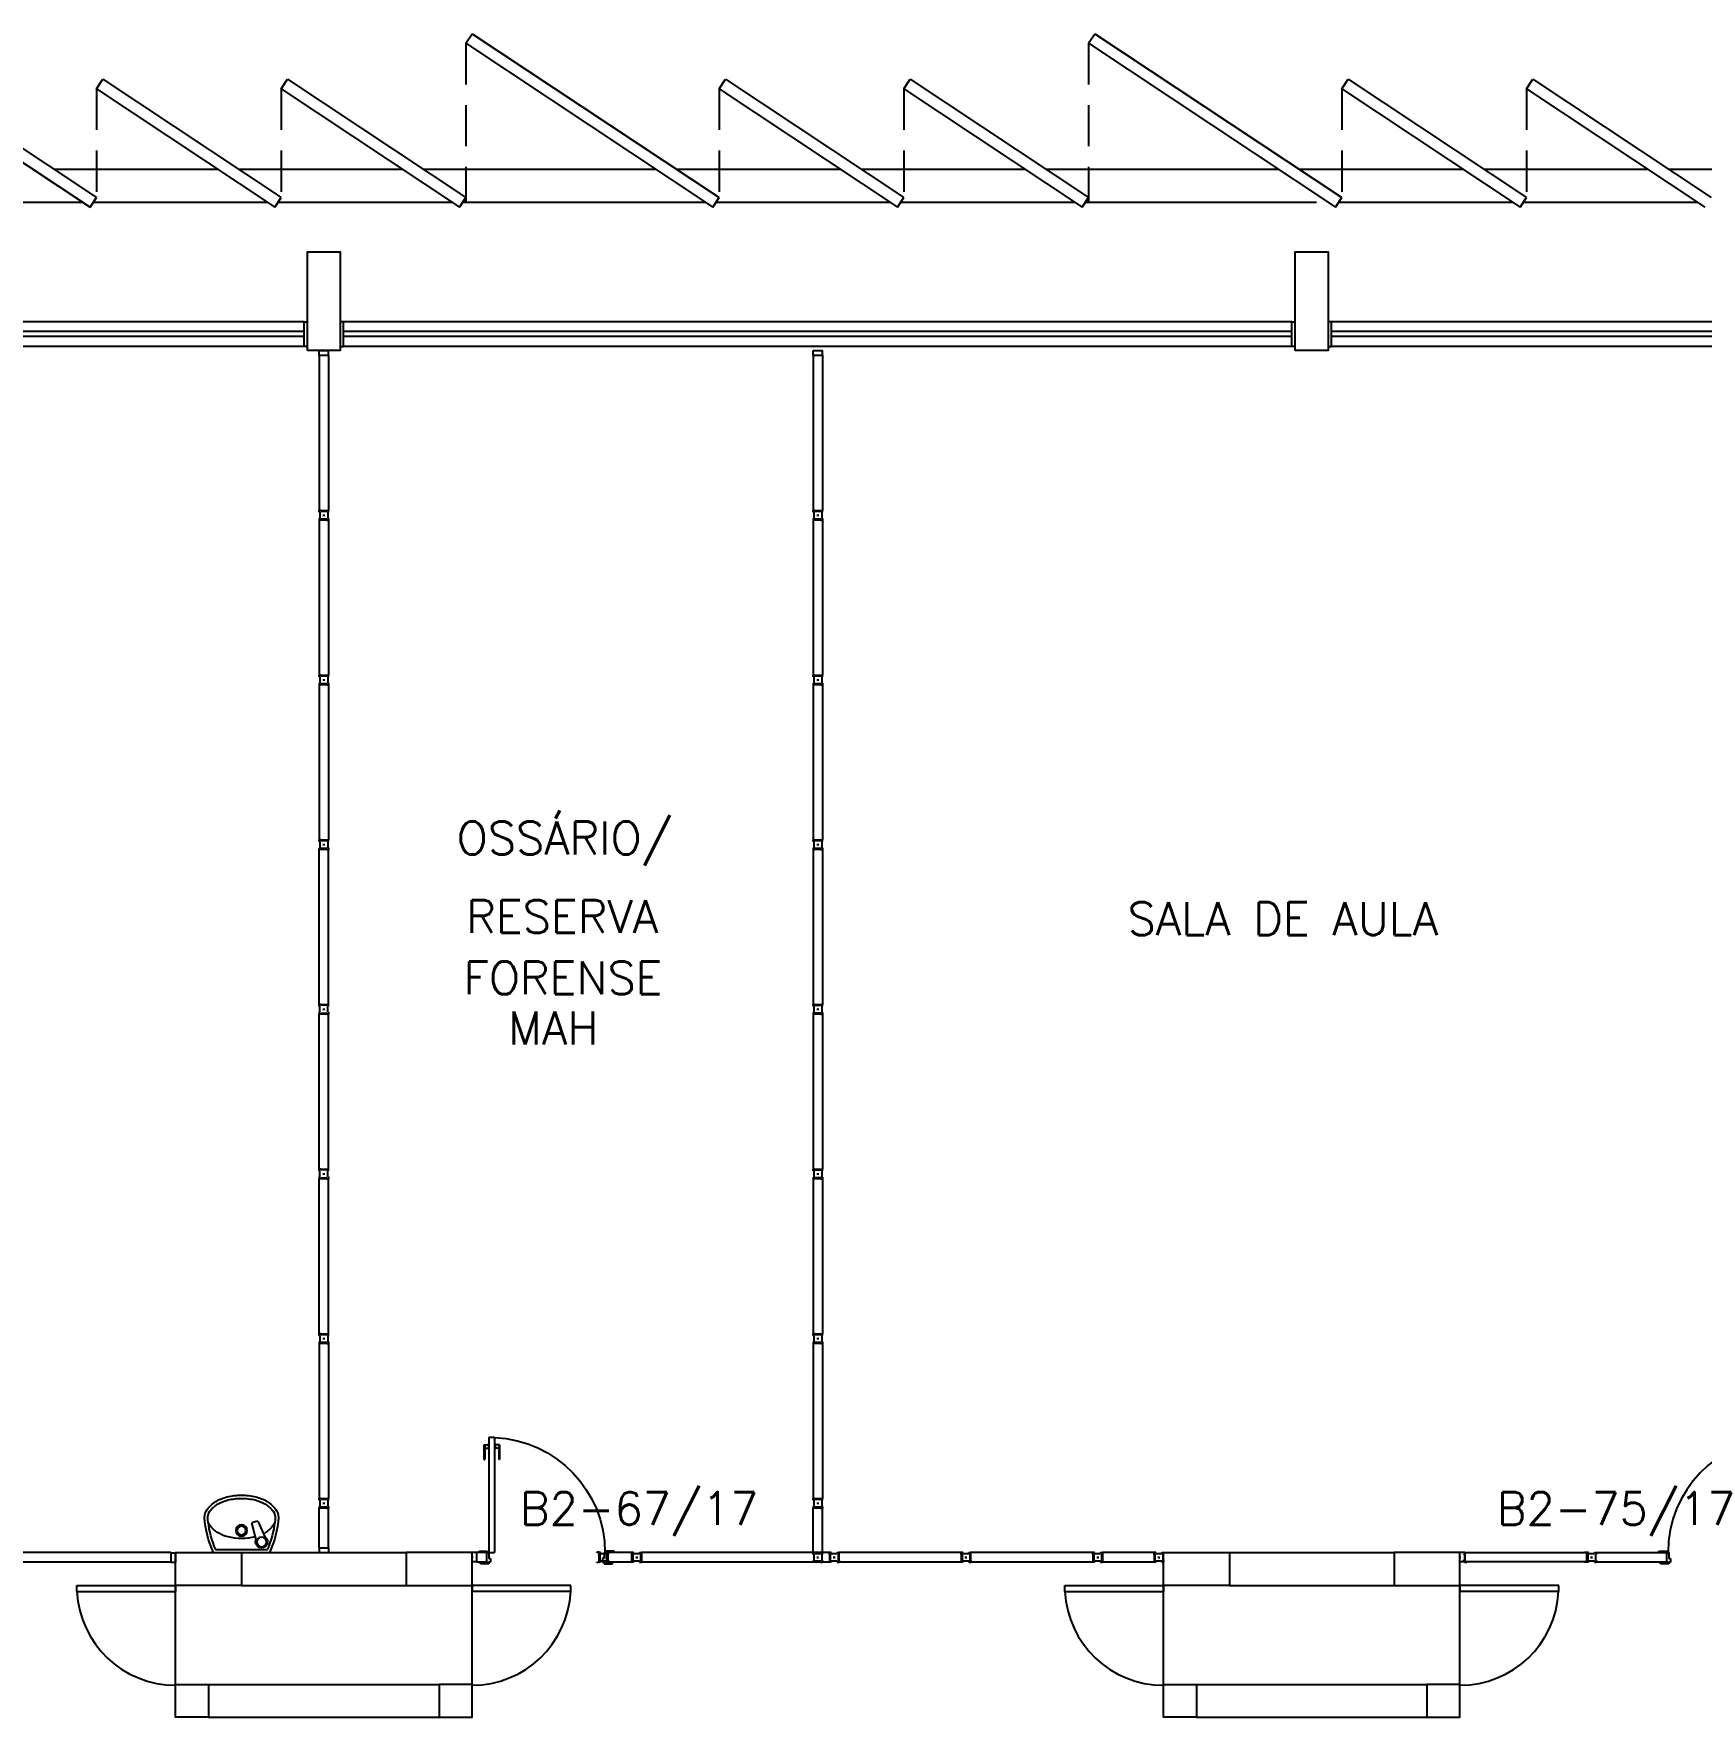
# Model space of a CAD drawing. Header units: millimetres. Extents: x 2090 to 2270, y 1357 to 1514.
# Drawn here: x 2156.78 to 2166.9, y 1431.9 to 1442.12 of the extents above; entities that cross this region are included whole.
import ezdxf

# ---------------------------------------------------------------- set-up
doc = ezdxf.new("R2010")
doc.units = ezdxf.units.MM
doc.linetypes.add('HIDDEN', pattern=[0.375, 0.25, -0.125])
for name, color, linetype in [('ALV', 2, 'Continuous'), ('DIV', 2, 'Continuous'), ('DIV2', 2, 'Continuous'), ('ENDEREÇO', 2, 'Continuous'), ('ESTR', 3, 'Continuous'), ('JANELA', 1, 'Continuous'), ('MACANETA', 2, 'Continuous'), ('PEÇAS', 1, 'Continuous'), ('PISO', 1, 'Continuous'), ('PORTA', 2, 'Continuous'), ('PROJ', 1, 'HIDDEN'), ('TEXTO', 2, 'Continuous')]:
    doc.layers.add(name, color=color, linetype=linetype)
doc.styles.add('UNB1-100', font='simplex.shx', dxfattribs={"height": 0.2})

# ---------------------------------------------------------------- blocks, each defined once
blk = doc.blocks.new('DIV10')
for p, q in [((-0.0051, 0), (0.0051, 0)), ((0, -0.0051), (0, 0.0051)), ((0.0285, 0.0285), (0.9715, 0.0285)), ((0.0285, -0.0285), (0.0285, 0.0285)), ((0.9715, -0.0285), (0.9715, 0.0285)), ((0.9949, 0), (1.0051, 0)), ((1, -0.0051), (1, 0.0051)), ((0.0285, -0.0285), (0.9715, -0.0285))]:
    blk.add_line(p, q)
blk = doc.blocks.new('IMTT')
for p, q in [((-0.005, 0), (0.005, 0)), ((0.029, 0.029), (0, 0.029)), ((0, -0.028), (0, 0.029)), ((0.029, -0.028), (0, -0.028))]:
    blk.add_line(p, q)
blk = doc.blocks.new('DIV12')
for p, q in [((-0.0051, 0), (0.0051, 0)), ((0, -0.0051), (0, 0.0051)), ((0.0285, 0.0285), (1.1715, 0.0285)), ((0.0285, -0.0285), (0.0285, 0.0285)), ((1.1715, -0.0285), (1.1715, 0.0285)), ((1.1949, 0), (1.2051, 0)), ((1.2, -0.0051), (1.2, 0.0051)), ((0.0285, -0.0285), (1.1715, -0.0285))]:
    blk.add_line(p, q)
blk = doc.blocks.new('MTT')
for p, q in [((-0.029, 0.018), (-0.029, 0.029)), ((-0.019, 0.029), (-0.029, 0.029)), ((-0.024, 0.018), (-0.029, 0.018)), ((-0.024, 0.018), (-0.024, -0.019)), ((-0.019, 0.024), (-0.019, 0.029)), ((-0.019, 0.024), (0.018, 0.024)), ((-0.005, 0), (0.005, 0)), ((0, -0.005), (0, 0.005)), ((0.018, 0.024), (0.018, 0.029)), ((0.018, 0.029), (0.029, 0.029)), ((0.024, 0.018), (0.029, 0.018)), ((0.024, 0.018), (0.024, -0.019)), ((0.029, 0.018), (0.029, 0.029)), ((-0.029, -0.019), (-0.024, -0.019)), ((-0.029, -0.019), (-0.029, -0.029)), ((-0.019, -0.029), (-0.029, -0.029)), ((0.018, -0.024), (-0.019, -0.024)), ((-0.019, -0.024), (-0.019, -0.029)), ((0.018, -0.024), (0.018, -0.029)), ((0.018, -0.029), (0.029, -0.029)), ((0.029, -0.019), (0.024, -0.019)), ((0.029, -0.019), (0.029, -0.029))]:
    blk.add_line(p, q)
blk = doc.blocks.new('DIV8')
for p, q in [((0.005, 0), (-0.005, 0)), ((0, 0.005), (0, -0.005)), ((0.024, 0.019), (0.028, 0.019)), ((0.024, 0.017), (0.024, 0.019)), ((0.024, 0.017), (0.028, 0.017)), ((0.028, 0.03), (0.043, 0.03)), ((0.028, 0.03), (0.028, 0.019)), ((0.028, 0.017), (0.028, -0.016)), ((0.769, 0.028), (0.03, 0.028)), ((0.03, 0.028), (0.03, -0.028)), ((0.043, 0.028), (0.043, 0.03)), ((0.757, 0.028), (0.757, 0.03)), ((0.771, 0.03), (0.757, 0.03)), ((0.769, 0.028), (0.769, -0.028)), ((0.771, 0.03), (0.771, 0.019)), ((0.776, 0.019), (0.771, 0.019)), ((0.771, 0.017), (0.771, -0.016)), ((0.776, 0.017), (0.771, 0.017)), ((0.776, 0.017), (0.776, 0.019)), ((0.805, 0), (0.795, 0)), ((0.8, 0.005), (0.8, -0.005)), ((0.024, -0.016), (0.028, -0.016)), ((0.024, -0.019), (0.024, -0.016)), ((0.024, -0.019), (0.028, -0.019)), ((0.028, -0.019), (0.028, -0.03)), ((0.028, -0.03), (0.043, -0.03)), ((0.769, -0.028), (0.03, -0.028)), ((0.043, -0.03), (0.043, -0.028)), ((0.757, -0.03), (0.757, -0.028)), ((0.771, -0.03), (0.757, -0.03)), ((0.776, -0.016), (0.771, -0.016)), ((0.776, -0.019), (0.771, -0.019)), ((0.771, -0.019), (0.771, -0.03)), ((0.776, -0.019), (0.776, -0.016))]:
    blk.add_line(p, q)
blk = doc.blocks.new('DOOR70')
at = {"layer": 'MACANETA', "color": 1}
for p, q in [((-0.015, -0.565), (-0.01, -0.565)), ((-0.015, -0.655), (-0.015, -0.565)), ((-0.01, -0.655), (-0.01, -0.565)), ((0.08, -0.565), (0.075, -0.565)), ((0.075, -0.655), (0.075, -0.565)), ((0.08, -0.655), (0.08, -0.565)), ((-0.015, -0.655), (0.012, -0.655)), ((-0.01, -0.635), (0.012, -0.635)), ((0.012, -0.663), (0.012, -0.628)), ((0.012, -0.628), (0.015, -0.628)), ((0.012, -0.663), (0.015, -0.663)), ((0.053, -0.628), (0.05, -0.628)), ((0.053, -0.663), (0.05, -0.663)), ((0.053, -0.663), (0.053, -0.628)), ((0.075, -0.635), (0.053, -0.635)), ((0.08, -0.655), (0.053, -0.655))]:
    blk.add_line(p, q, dxfattribs=at)
at = {"layer": 'PORTA'}
for p, q in [((0.015, -0.7), (0.015, 0)), ((0.015, 0), (0.05, 0)), ((0.05, -0.7), (0.05, 0)), ((0.05, -0.7), (0.015, -0.7))]:
    blk.add_line(p, q, dxfattribs=at)
at = {"layer": 'PORTA', "color": 1}
blk.add_arc((0.02, 0), 0.7, 272.4563, 0, dxfattribs=at)
blk = doc.blocks.new('LAVAT-P')
for p, q in [((-0.17, 0), (0.17, 0)), ((-0.157, -0.02), (0.157, -0.02)), ((0.063, -0.173), (0.094, -0.055)), ((0.102, -0.187), (0.151, -0.074)), ((0.069, -0.185), (0.09, -0.192))]:
    blk.add_line(p, q)
for points in [[(0.083, -0.096, 0.121735), (-0.082, -0.096, 0.073747), (-0.145, -0.122, 0.106861), (-0.192, -0.165, 0.153587), (-0.205, -0.208, 0.153587)], [(-0.205, -0.208, 0.153587), (-0.192, -0.251, 0.106861), (-0.145, -0.294, 0.073747), (-0.082, -0.32, 0.060305), (0, -0.329, 0.060305), (0.082, -0.32, 0.073747), (0.145, -0.294, 0.106861), (0.192, -0.251, 0.153587), (0.205, -0.208, 0.153587), (0.192, -0.165, 0.106861), (0.145, -0.122, 0.014792), (0.133, -0.115, 0.039243)], [(-0.225, -0.214, 0.136108), (-0.208, -0.262, 0.106861), (-0.155, -0.311, 0.073747), (-0.087, -0.339, 0.060305), (0, -0.349, 0.060305), (0.087, -0.339, 0.073747), (0.155, -0.311, 0.106861), (0.208, -0.262, 0.136108), (0.225, -0.214, 0.062982)]]:
    blk.add_lwpolyline(points, format="xyb")
for centre, radius in [((0, -0.135), 0.0347), ((0.122, -0.065), 0.03), ((0, -0.135), 0.0265)]:
    blk.add_circle(centre, radius)
for centre, radius, start, end in [((0.376, -0.254), 0.602, 155.0201, 176.1902), ((-0.376, -0.254), 0.602, 3.8098, 24.9799), ((0.376, -0.254), 0.582, 156.2686, 173.4578), ((0.122, -0.065), 0.0361, 302.4689, 199.2518), ((-0.376, -0.254), 0.582, 6.5422, 23.7314), ((0.073, -0.176), 0.01, 165.2139, 250.8603), ((0.093, -0.183), 0.01, 250.8603, 336.5068)]:
    blk.add_arc(centre, radius, start, end)

msp = doc.modelspace()

# ---------------------------------------------------------------- linework, layer by layer
at = {"layer": 'ALV'}
for p, q in [((2155.61924, 1442.06425), (2157.11905, 1441.06897)), ((2155.65795, 1442.12258), (2157.15775, 1441.12729)), ((2159.40124, 1442.06425), (2159.43995, 1442.12258)), ((2159.40124, 1442.06425), (2160.90105, 1441.06897)), ((2159.43995, 1442.12258), (2160.93975, 1441.12729)), ((2163.18324, 1442.06425), (2163.22195, 1442.12258)), ((2163.18324, 1442.06425), (2164.68305, 1441.06897)), ((2163.22195, 1442.12258), (2164.72175, 1441.12729)), ((2157.15745, 1441.78778), (2157.19616, 1441.84611)), ((2157.15745, 1441.78778), (2158.24064, 1441.06897)), ((2157.19616, 1441.84611), (2158.27935, 1441.12729)), ((2158.27935, 1441.78778), (2158.31805, 1441.84611)), ((2158.27935, 1441.78778), (2159.36254, 1441.06897)), ((2158.31805, 1441.84611), (2159.40124, 1441.12729)), ((2160.93975, 1441.78778), (2160.97846, 1441.84611)), ((2160.93975, 1441.78778), (2162.02294, 1441.06897)), ((2160.97846, 1441.84611), (2162.06165, 1441.12729)), ((2162.06165, 1441.78778), (2162.10035, 1441.84611)), ((2162.06165, 1441.78778), (2163.14484, 1441.06897)), ((2162.10035, 1441.84611), (2163.18354, 1441.12729)), ((2164.72145, 1441.78778), (2164.76016, 1441.84611)), ((2164.72145, 1441.78778), (2165.80464, 1441.06897)), ((2164.76016, 1441.84611), (2165.84335, 1441.12729)), ((2165.84335, 1441.78778), (2165.88205, 1441.84611)), ((2165.84335, 1441.78778), (2166.92654, 1441.06897)), ((2165.88205, 1441.84611), (2166.96524, 1441.12729)), ((2157.11905, 1441.06897), (2157.15775, 1441.12729)), ((2158.24064, 1441.06897), (2158.27935, 1441.12729)), ((2159.36254, 1441.06897), (2159.40124, 1441.12729)), ((2160.90105, 1441.06897), (2160.93975, 1441.12729)), ((2162.02294, 1441.06897), (2162.06165, 1441.12729)), ((2163.14484, 1441.06897), (2163.18354, 1441.12729)), ((2164.68305, 1441.06897), (2164.72175, 1441.12729)), ((2165.80464, 1441.06897), (2165.84335, 1441.12729)), ((2158.03835, 1432.89813), (2159.03835, 1432.89813)), ((2164.03835, 1432.89813), (2165.03835, 1432.89813)), ((2158.03835, 1432.69813), (2159.03835, 1432.69813)), ((2164.03835, 1432.69813), (2165.03835, 1432.69813)), ((2157.83835, 1432.09813), (2159.23835, 1432.09813)), ((2163.83835, 1432.09813), (2165.23835, 1432.09813)), ((2157.83835, 1431.89813), (2159.23835, 1431.89813)), ((2163.83835, 1431.89813), (2165.23835, 1431.89813))]:
    msp.add_line(p, q, dxfattribs=at)
at = {"layer": 'DIV2'}
for p, q in [((2158.50985, 1432.92663), (2158.50985, 1433.16963)), ((2158.50985, 1433.16963), (2158.56685, 1433.16963)), ((2158.53325, 1433.19813), (2158.54345, 1433.19813)), ((2158.53835, 1433.19303), (2158.53835, 1433.20323)), ((2158.56685, 1432.92663), (2158.56685, 1433.16963)), ((2161.50985, 1432.89813), (2161.50985, 1433.16963)), ((2161.50985, 1433.16963), (2161.56685, 1433.16963)), ((2161.53325, 1433.19813), (2161.54345, 1433.19813)), ((2161.53835, 1433.19303), (2161.53835, 1433.20323)), ((2161.56685, 1432.89813), (2161.56685, 1433.16963)), ((2158.50985, 1432.92663), (2158.56685, 1432.92663)), ((2158.53325, 1432.89813), (2158.54345, 1432.89813)), ((2158.53835, 1432.89303), (2158.53835, 1432.90323)), ((2159.44345, 1432.86963), (2159.43325, 1432.86963)), ((2159.44345, 1432.86963), (2159.43325, 1432.86963)), ((2159.43835, 1432.87473), (2159.43835, 1432.86453)), ((2159.43835, 1432.86453), (2159.43835, 1432.87473)), ((2159.46685, 1432.84113), (2159.46685, 1432.89813)), ((2159.52585, 1432.89813), (2159.46685, 1432.89813)), ((2159.48085, 1432.90813), (2159.53085, 1432.90813)), ((2159.48085, 1432.89813), (2159.48085, 1432.90813)), ((2159.52585, 1432.89813), (2159.53085, 1432.89813)), ((2159.52585, 1432.89813), (2159.52585, 1432.84113)), ((2159.53085, 1432.90813), (2159.53085, 1432.89813)), ((2159.53085, 1432.89813), (2159.54085, 1432.89813)), ((2159.54085, 1432.89813), (2159.54085, 1432.86313)), ((2159.54085, 1432.86313), (2159.55085, 1432.86313)), ((2159.55085, 1432.86313), (2159.55085, 1432.84113)), ((2160.19547, 1432.89813), (2160.19547, 1432.90013)), ((2160.20985, 1432.90013), (2160.19547, 1432.90013)), ((2160.20785, 1432.89813), (2160.20785, 1432.84113)), ((2160.20985, 1432.90013), (2160.20985, 1432.88813)), ((2160.21485, 1432.88813), (2160.20985, 1432.88813)), ((2160.20985, 1432.88613), (2160.20985, 1432.85313)), ((2160.21485, 1432.88613), (2160.20985, 1432.88613)), ((2160.21485, 1432.88613), (2160.21485, 1432.88813)), ((2160.23085, 1432.86313), (2160.23085, 1432.84113)), ((2160.24085, 1432.86313), (2160.23085, 1432.86313)), ((2160.24345, 1432.86963), (2160.23325, 1432.86963)), ((2160.23835, 1432.87473), (2160.23835, 1432.86453)), ((2160.24085, 1432.89813), (2160.24085, 1432.86313)), ((2160.25085, 1432.89813), (2160.24085, 1432.89813)), ((2160.25085, 1432.90813), (2160.25085, 1432.89813)), ((2160.30085, 1432.90813), (2160.25085, 1432.90813)), ((2160.25585, 1432.89813), (2160.25085, 1432.89813)), ((2160.40985, 1432.89813), (2160.25585, 1432.89813)), ((2160.25585, 1432.89813), (2160.25585, 1432.84113)), ((2160.30085, 1432.89813), (2160.30085, 1432.90813)), ((2160.40985, 1432.84113), (2160.40985, 1432.89813)), ((2160.44345, 1432.86963), (2160.43325, 1432.86963)), ((2160.43835, 1432.86453), (2160.43835, 1432.87473)), ((2161.64345, 1432.86963), (2161.63325, 1432.86963)), ((2161.63835, 1432.87473), (2161.63835, 1432.86453)), ((2162.40985, 1432.89813), (2161.66685, 1432.89813)), ((2161.66685, 1432.89813), (2161.66685, 1432.84113)), ((2162.40985, 1432.89813), (2162.40985, 1432.84113)), ((2162.43325, 1432.86963), (2162.44345, 1432.86963)), ((2162.44345, 1432.86963), (2162.43325, 1432.86963)), ((2162.43835, 1432.86453), (2162.43835, 1432.87473)), ((2162.43835, 1432.87473), (2162.43835, 1432.86453)), ((2162.46685, 1432.84113), (2162.46685, 1432.89813)), ((2163.20985, 1432.89813), (2162.46685, 1432.89813)), ((2162.46685, 1432.89813), (2162.46685, 1432.84113)), ((2163.20985, 1432.89813), (2163.20985, 1432.84113)), ((2163.23325, 1432.86963), (2163.24345, 1432.86963)), ((2163.24345, 1432.86963), (2163.23325, 1432.86963)), ((2163.23835, 1432.86453), (2163.23835, 1432.87473)), ((2163.23835, 1432.87473), (2163.23835, 1432.86453)), ((2163.26685, 1432.84113), (2163.26685, 1432.89813)), ((2163.58135, 1432.89813), (2163.26685, 1432.89813)), ((2163.26685, 1432.89813), (2163.26685, 1432.84113)), ((2163.58135, 1432.89813), (2163.58135, 1432.84113)), ((2163.60475, 1432.86963), (2163.61495, 1432.86963)), ((2163.60985, 1432.86453), (2163.60985, 1432.87473)), ((2163.63835, 1432.84113), (2163.63835, 1432.89813)), ((2166.26685, 1432.89813), (2166.69235, 1432.89813)), ((2166.64735, 1432.89813), (2166.64735, 1432.90813)), ((2166.64735, 1432.90813), (2166.69735, 1432.90813)), ((2166.69235, 1432.89813), (2166.69235, 1432.84113)), ((2166.69235, 1432.89813), (2166.69735, 1432.89813)), ((2166.69735, 1432.90813), (2166.69735, 1432.89813)), ((2166.69735, 1432.89813), (2166.70735, 1432.89813)), ((2166.70735, 1432.89813), (2166.70735, 1432.86313)), ((2166.70735, 1432.86313), (2166.71735, 1432.86313)), ((2166.71735, 1432.86313), (2166.71735, 1432.84113)), ((2159.52585, 1432.84113), (2159.46685, 1432.84113)), ((2159.49085, 1432.83113), (2159.49085, 1432.84113)), ((2159.54085, 1432.83113), (2159.49085, 1432.83113)), ((2159.52585, 1432.84113), (2159.54085, 1432.84113)), ((2159.54085, 1432.84113), (2159.54085, 1432.83113)), ((2159.55085, 1432.84113), (2159.54085, 1432.84113)), ((2160.19547, 1432.83913), (2160.19547, 1432.84113)), ((2160.20985, 1432.83913), (2160.19547, 1432.83913)), ((2160.21485, 1432.85313), (2160.20985, 1432.85313)), ((2160.20985, 1432.85113), (2160.20985, 1432.83913)), ((2160.21485, 1432.85113), (2160.20985, 1432.85113)), ((2160.21485, 1432.85113), (2160.21485, 1432.85313)), ((2160.23085, 1432.84113), (2160.24085, 1432.84113)), ((2160.25585, 1432.84113), (2160.24085, 1432.84113)), ((2160.24085, 1432.84113), (2160.24085, 1432.83113)), ((2160.24085, 1432.83113), (2160.29085, 1432.83113)), ((2160.40985, 1432.84113), (2160.25585, 1432.84113)), ((2160.29085, 1432.83113), (2160.29085, 1432.84113)), ((2162.40985, 1432.84113), (2161.66685, 1432.84113)), ((2163.20985, 1432.84113), (2162.46685, 1432.84113)), ((2163.58135, 1432.84113), (2163.26685, 1432.84113)), ((2166.69235, 1432.84113), (2166.26685, 1432.84113)), ((2166.65735, 1432.83113), (2166.65735, 1432.84113)), ((2166.70735, 1432.83113), (2166.65735, 1432.83113)), ((2166.69235, 1432.84113), (2166.70735, 1432.84113)), ((2166.71735, 1432.84113), (2166.70735, 1432.84113)), ((2166.70735, 1432.84113), (2166.70735, 1432.83113))]:
    msp.add_line(p, q, dxfattribs=at)
at = {"layer": 'ESTR'}
for points in [[(2158.43835, 1440.19813), (2158.43835, 1440.79813), (2158.63835, 1440.79813), (2158.63835, 1440.19813)], [(2164.43835, 1440.19813), (2164.43835, 1440.79813), (2164.63835, 1440.79813), (2164.63835, 1440.19813)], [(2158.03835, 1432.89813), (2158.03835, 1432.69813), (2157.63835, 1432.69813), (2157.63835, 1432.89813)], [(2159.03835, 1432.89813), (2159.03835, 1432.69813), (2159.43835, 1432.69813), (2159.43835, 1432.89813)], [(2164.03835, 1432.89813), (2164.03835, 1432.69813), (2163.63835, 1432.69813), (2163.63835, 1432.89813)], [(2165.03835, 1432.89813), (2165.03835, 1432.69813), (2165.43835, 1432.69813), (2165.43835, 1432.89813)], [(2157.83835, 1432.09813), (2157.83835, 1431.89813), (2157.63835, 1431.89813), (2157.63835, 1432.09813)], [(2159.23835, 1432.09813), (2159.23835, 1431.89813), (2159.43835, 1431.89813), (2159.43835, 1432.09813)], [(2163.83835, 1432.09813), (2163.83835, 1431.89813), (2163.63835, 1431.89813), (2163.63835, 1432.09813)], [(2165.23835, 1432.09813), (2165.23835, 1431.89813), (2165.43835, 1431.89813), (2165.43835, 1432.09813)]]:
    msp.add_lwpolyline(points, close=True, dxfattribs=at)
at = {"layer": 'JANELA'}
for p, q in [((2158.41835, 1440.37313), (2152.65835, 1440.37313)), ((2164.41835, 1440.37313), (2158.65835, 1440.37313)), ((2170.41835, 1440.37313), (2164.65835, 1440.37313)), ((2158.41835, 1440.31313), (2152.65835, 1440.31313)), ((2158.41835, 1440.28313), (2152.65835, 1440.28313)), ((2158.41835, 1440.22313), (2152.65835, 1440.22313)), ((2164.41835, 1440.31313), (2158.65835, 1440.31313)), ((2164.41835, 1440.28313), (2158.65835, 1440.28313)), ((2164.41835, 1440.22313), (2158.65835, 1440.22313)), ((2170.41835, 1440.31313), (2164.65835, 1440.31313)), ((2170.41835, 1440.28313), (2164.65835, 1440.28313)), ((2170.41835, 1440.22313), (2164.65835, 1440.22313))]:
    msp.add_line(p, q, dxfattribs=at)
at = {"layer": 'JANELA', "color": 2}
for p, q in [((2158.41835, 1440.22313), (2158.41835, 1440.37313)), ((2158.41835, 1440.37313), (2158.43835, 1440.37313)), ((2158.43835, 1440.22313), (2158.43835, 1440.37313)), ((2158.63835, 1440.37313), (2158.63835, 1440.22313)), ((2158.65835, 1440.37313), (2158.63835, 1440.37313)), ((2158.65835, 1440.22313), (2158.65835, 1440.37313)), ((2164.41835, 1440.22313), (2164.41835, 1440.37313)), ((2164.41835, 1440.37313), (2164.43835, 1440.37313)), ((2164.43835, 1440.22313), (2164.43835, 1440.37313)), ((2164.63835, 1440.37313), (2164.63835, 1440.22313)), ((2164.65835, 1440.37313), (2164.63835, 1440.37313)), ((2164.65835, 1440.22313), (2164.65835, 1440.37313)), ((2158.43835, 1440.22313), (2158.41835, 1440.22313)), ((2158.63835, 1440.22313), (2158.65835, 1440.22313)), ((2164.43835, 1440.22313), (2164.41835, 1440.22313)), ((2164.63835, 1440.22313), (2164.65835, 1440.22313))]:
    msp.add_line(p, q, dxfattribs=at)
at = {"layer": 'PISO'}
for p, q in [((2157.89532, 1441.29813), (2156.90002, 1441.29813)), ((2159.01721, 1441.29813), (2158.02191, 1441.29813)), ((2160.55572, 1441.29813), (2159.14381, 1441.29813)), ((2161.67762, 1441.29813), (2160.68232, 1441.29813)), ((2162.79951, 1441.29813), (2161.80421, 1441.29813)), ((2164.33772, 1441.29813), (2162.92611, 1441.29813)), ((2165.45932, 1441.29813), (2164.46402, 1441.29813)), ((2166.58121, 1441.29813), (2165.58591, 1441.29813)), ((2168.11972, 1441.29813), (2166.70781, 1441.29813)), ((2157.0751, 1441.09813), (2155.60019, 1441.09813)), ((2158.1967, 1441.09813), (2157.1381, 1441.09813)), ((2159.31859, 1441.09813), (2158.26, 1441.09813)), ((2160.8571, 1441.09813), (2159.38189, 1441.09813)), ((2161.979, 1441.09813), (2160.9204, 1441.09813)), ((2163.10089, 1441.09813), (2162.04229, 1441.09813)), ((2164.56635, 1441.09813), (2163.16419, 1441.09813)), ((2165.7607, 1441.09813), (2164.7021, 1441.09813)), ((2166.88259, 1441.09813), (2165.824, 1441.09813))]:
    msp.add_line(p, q, dxfattribs=at)
at = {"layer": 'PISO', "color": 2}
for p, q in [((2157.63835, 1432.09813), (2157.63835, 1432.69813)), ((2159.43835, 1432.09813), (2159.43835, 1432.69813)), ((2163.63835, 1432.09813), (2163.63835, 1432.69813)), ((2165.43835, 1432.09813), (2165.43835, 1432.69813))]:
    msp.add_line(p, q, dxfattribs=at)
at = {"layer": 'PORTA'}
for p, q in [((2157.03835, 1432.69813), (2157.63835, 1432.69813)), ((2157.03835, 1432.66313), (2157.03835, 1432.69813)), ((2157.03835, 1432.66313), (2157.63835, 1432.66313)), ((2157.63835, 1432.69813), (2157.63835, 1432.66313)), ((2160.03836, 1432.69813), (2159.43835, 1432.69813)), ((2159.43835, 1432.69813), (2159.43835, 1432.66313)), ((2160.03836, 1432.66313), (2159.43835, 1432.66313)), ((2160.03836, 1432.66313), (2160.03836, 1432.69813)), ((2163.03835, 1432.69813), (2163.63835, 1432.69813)), ((2163.03835, 1432.66313), (2163.03835, 1432.69813)), ((2163.03835, 1432.66313), (2163.63835, 1432.66313)), ((2163.63835, 1432.69813), (2163.63835, 1432.66313)), ((2166.03836, 1432.69813), (2165.43835, 1432.69813)), ((2165.43835, 1432.69813), (2165.43835, 1432.66313)), ((2166.03836, 1432.66313), (2165.43835, 1432.66313)), ((2166.03836, 1432.66313), (2166.03836, 1432.69813))]:
    msp.add_line(p, q, dxfattribs=at)
at = {"layer": 'PORTA', "color": 1}
for centre, start, end in [((2157.63835, 1432.69313), 182.865991, 270), ((2159.43835, 1432.69313), 270, 357.134009), ((2163.63835, 1432.69313), 182.865991, 270), ((2165.43835, 1432.69313), 270, 357.134009)]:
    msp.add_arc(centre, 0.60001, start, end, dxfattribs=at)
at = {"layer": 'PROJ', "linetype": 'HIDDEN'}
for p, q in [((2159.40124, 1442.06425), (2159.40124, 1441.09813)), ((2163.18324, 1442.06425), (2163.18324, 1441.09813)), ((2157.15745, 1441.78778), (2157.15745, 1441.09813)), ((2158.27935, 1441.78778), (2158.27935, 1441.09813)), ((2160.93975, 1441.78778), (2160.93975, 1441.09813)), ((2162.06165, 1441.78778), (2162.06165, 1441.09813)), ((2164.72145, 1441.78778), (2164.72145, 1441.09813)), ((2165.84335, 1441.78778), (2165.84335, 1441.09813))]:
    msp.add_line(p, q, dxfattribs=at)

# ---------------------------------------------------------------- block references
at = {"layer": 'DIV', "xscale": -1, "rotation": 179.9999999948553}
msp.add_blockref('DOOR70', (2159.52585, 1432.89813), dxfattribs=at)
at = {"layer": 'DIV', "rotation": 180.0000000051447}
msp.add_blockref('DOOR70', (2167.42235, 1432.89813), dxfattribs=at)
at = {"layer": 'DIV2', "color": 1}
for name, p, rotation in [('DIV10', (2158.53835, 1440.19813), 270), ('IMTT', (2158.53835, 1440.19813), 270), ('DIV10', (2161.53835, 1440.19813), 270), ('IMTT', (2161.53835, 1440.19813), 270), ('DIV10', (2158.53835, 1439.19813), 270), ('DIV10', (2161.53835, 1439.19813), 270), ('DIV10', (2158.53835, 1438.19813), 270), ('DIV10', (2161.53835, 1438.19813), 270), ('DIV10', (2161.53835, 1437.19813), 270), ('DIV10', (2161.53835, 1436.19813), 270), ('DIV10', (2161.53835, 1435.19813), 270), ('DIV10', (2158.53835, 1434.19813), 270), ('DIV10', (2161.53835, 1434.19813), 270), ('DIV10', (2157.63835, 1432.86963), 180), ('IMTT', (2157.63835, 1432.86963), 180), ('DIV12', (2161.63835, 1432.86963), 180)]:
    msp.add_blockref(name, p, dxfattribs=dict(at, rotation=rotation))
for name, p in [('MTT', (2158.53835, 1439.19813)), ('MTT', (2161.53835, 1439.19813)), ('MTT', (2158.53835, 1438.19813)), ('MTT', (2161.53835, 1438.19813)), ('MTT', (2158.53835, 1437.19813)), ('MTT', (2161.53835, 1437.19813)), ('MTT', (2161.53835, 1436.19813)), ('MTT', (2161.53835, 1435.19813)), ('MTT', (2158.53835, 1434.19813)), ('MTT', (2161.53835, 1434.19813)), ('DIV8', (2165.43835, 1432.86963)), ('IMTT', (2165.43835, 1432.86963)), ('MTT', (2166.23835, 1432.86963))]:
    msp.add_blockref(name, p, dxfattribs=at)
at = {"layer": 'DIV2', "color": 1, "xscale": -1}
for name, p, rotation in [('DIV10', (2158.53835, 1436.19813), 270), ('MTT', (2158.53835, 1436.19813), 180), ('DIV10', (2158.53835, 1435.19813), 270), ('MTT', (2158.53835, 1435.19813), 180), ('DIV10', (2158.53835, 1434.19813), 270)]:
    msp.add_blockref(name, p, dxfattribs=dict(at, rotation=rotation))
at = {"layer": 'DIV2'}
for name, p in [('MTT', (2158.53835, 1433.19813)), ('MTT', (2161.53835, 1433.19813)), ('IMTT', (2159.43835, 1432.86963)), ('MTT', (2160.23835, 1432.86963)), ('MTT', (2160.43835, 1432.86963)), ('MTT', (2160.43835, 1432.86963)), ('MTT', (2161.53835, 1432.86963)), ('MTT', (2161.63835, 1432.86963)), ('MTT', (2162.43835, 1432.86963)), ('MTT', (2163.23835, 1432.86963)), ('MTT', (2163.60985, 1432.86963))]:
    msp.add_blockref(name, p, dxfattribs=at)
at = {"layer": 'DIV2', "xscale": -1, "rotation": 270}
msp.add_blockref('IMTT', (2158.53835, 1432.89813), dxfattribs=at)
at = {"layer": 'PEÇAS', "color": 1, "xscale": -1, "rotation": 180}
msp.add_blockref('LAVAT-P', (2158.03835, 1432.89813), dxfattribs=at)

# ---------------------------------------------------------------- texts
at = {"layer": 'ENDEREÇO', "style": 'UNB1-100'}
for s, p in [('B2-67/17', (2159.72964, 1433.06646)), ('B2-75/17', (2165.66283, 1433.06646))]:
    msp.add_text(s, height=0.2, dxfattribs=at).set_placement(p)
at = {"layer": 'TEXTO', "style": 'UNB1-100'}
for s, p in [('OSSÁRIO/', (2159.34569, 1437.13843)), ('RESERVA', (2159.40352, 1436.66117)), ('SALA DE AULA', (2163.42039, 1436.64782)), ('FORENSE', (2159.38658, 1436.28898)), ('MAH', (2159.65749, 1435.98447))]:
    msp.add_text(s, height=0.2, dxfattribs=at).set_placement(p)

doc.saveas('drawing.dxf')
